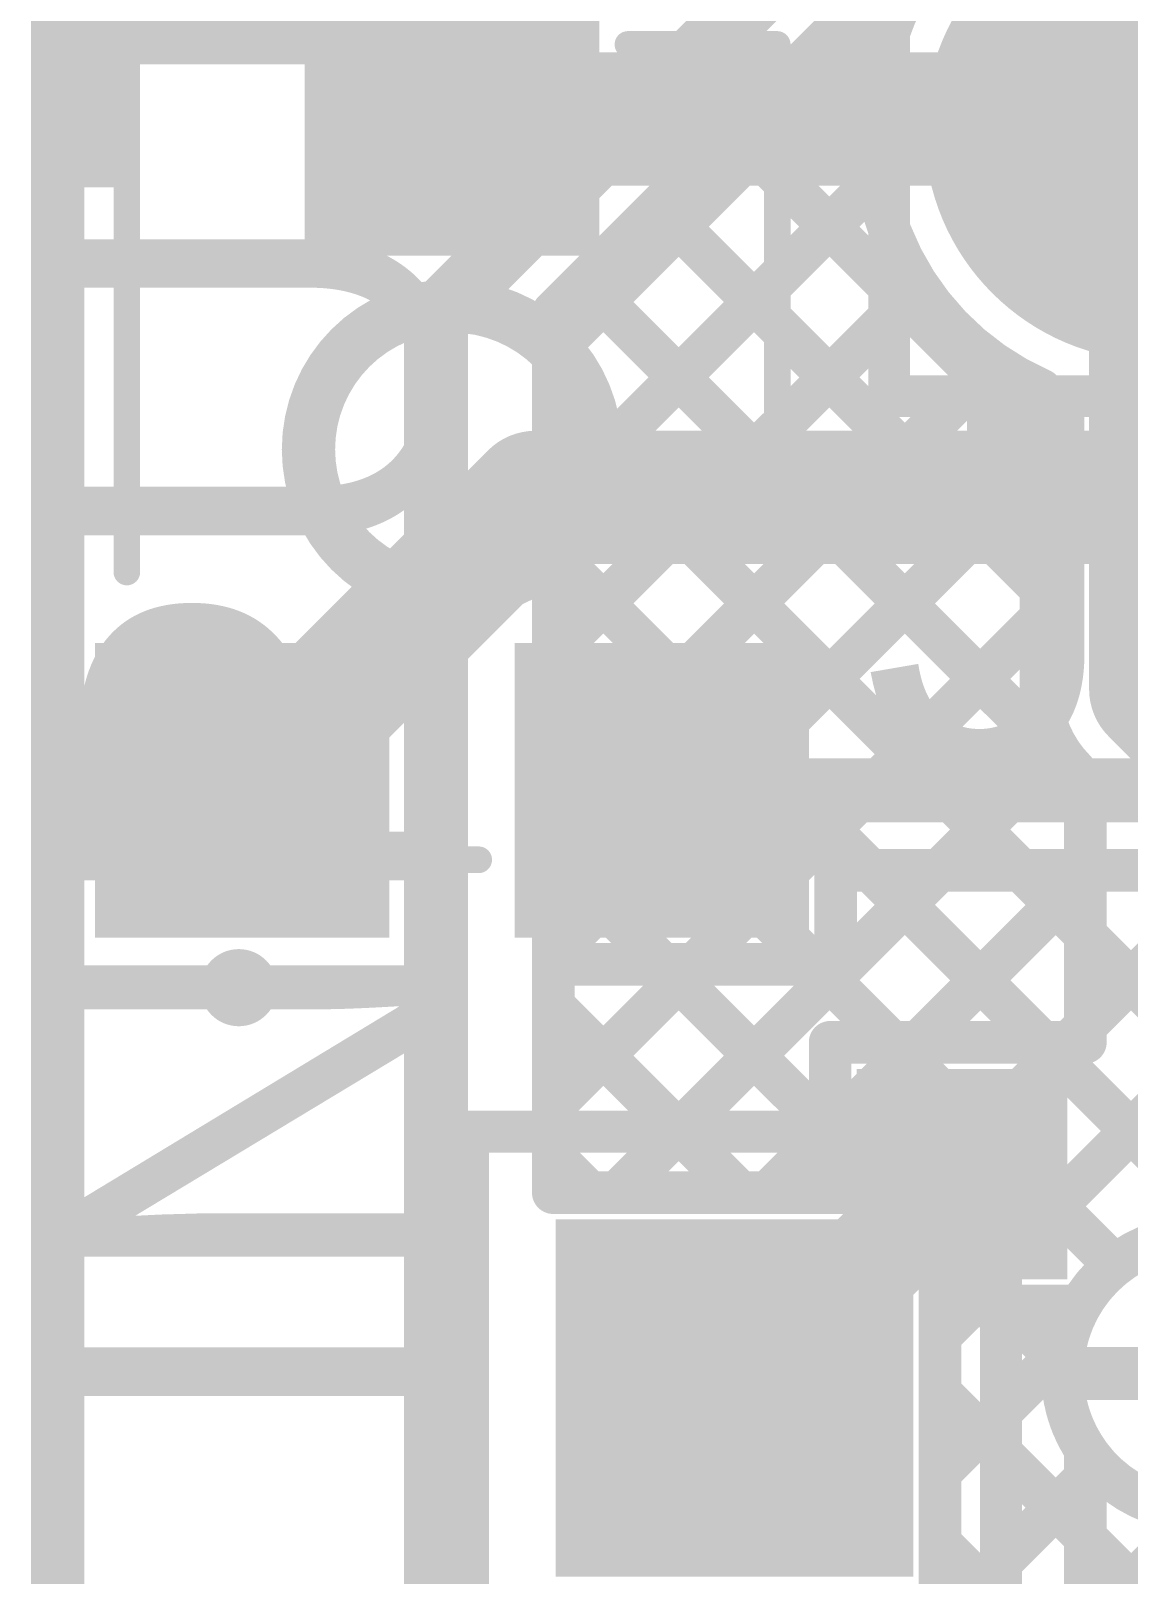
# Model space of a CAD drawing. Header units: millimetres. Extents: x -0.01 to 3.73, y -0.01 to 3.05.
# Drawn here: x -0.005 to 0.2008, y 2.5069 to 2.7965 of the extents above; entities that cross this region are included whole.
import ezdxf

# ---------------------------------------------------------------- set-up
doc = ezdxf.new("R2010")
doc.units = ezdxf.units.MM
doc.header["$MEASUREMENT"] = 0
for name, color, linetype in [('BottomLayer', 5, 'Continuous'), ('BottomPaste', 16, 'Continuous'), ('BottomSolder', 6, 'Continuous'), ('Mechanical2', 216, 'Continuous'), ('MultiLayer', 9, 'Continuous'), ('PadHoleLayer', 156, 'Continuous'), ('TopLayer', 1, 'Continuous'), ('TopOverlay', 2, 'Continuous'), ('TopPaste', 8, 'Continuous'), ('TopSolder', 216, 'Continuous')]:
    doc.layers.add(name, color=color, linetype=linetype)
doc.styles.add('Arial', font='', dxfattribs={"height": 0.2})
doc.styles.get('Arial').set_extended_font_data('Arial')

# ---------------------------------------------------------------- blocks, each defined once
blk = doc.blocks.new('VG039NCHXTB222_96')
at = {"layer": 'TopLayer'}
for points in [[(-0.02362, 0.0876), (0.02362, 0.0876), (0.02362, 0.04035), (-0.02362, 0.04035)], [(-0.06299, -0.04035), (-0.01575, -0.04035), (-0.01575, -0.0876), (-0.06299, -0.0876)], [(0.01575, -0.04035), (0.06299, -0.04035), (0.06299, -0.0876), (0.01575, -0.0876)]]:
    blk.add_hatch(color=1, dxfattribs=at).paths.add_polyline_path(points)
at = {"layer": 'TopPaste'}
for points in [[(-0.02362, 0.0876), (0.02362, 0.0876), (0.02362, 0.04035), (-0.02362, 0.04035)], [(-0.06299, -0.04035), (-0.01575, -0.04035), (-0.01575, -0.0876), (-0.06299, -0.0876)], [(0.01575, -0.04035), (0.06299, -0.04035), (0.06299, -0.0876), (0.01575, -0.0876)]]:
    blk.add_hatch(color=8, dxfattribs=at).paths.add_polyline_path(points)
at = {"layer": 'TopSolder'}
for points in [[(-0.02762, 0.0916), (0.02762, 0.0916), (0.02762, 0.03635), (-0.02762, 0.03635)], [(-0.06699, -0.03635), (-0.01175, -0.03635), (-0.01175, -0.0916), (-0.06699, -0.0916)], [(0.01175, -0.03635), (0.06699, -0.03635), (0.06699, -0.0916), (0.01175, -0.0916)]]:
    blk.add_hatch(color=216, dxfattribs=at).paths.add_polyline_path(points)
at = {"layer": 'TopOverlay', "const_width": 0.005}
for points in [[(-0.061, 0.076), (-0.033, 0.076)], [(-0.061, -0.023), (-0.061, 0.076)], [(0.033, 0.076), (0.061, 0.076)], [(0.061, -0.023), (0.061, 0.076)], [(-0.005, -0.077), (0.005, -0.077)]]:
    blk.add_lwpolyline(points, dxfattribs=at)
at = {"layer": 'TopOverlay'}
for points, const_width in [([(-0.06225, 0.076, 1), (-0.05975, 0.076, 1)], 0.0025), ([(-0.06225, 0.076, 1), (-0.05975, 0.076, 1)], 0.0025), ([(-0.03425, 0.076, 1), (-0.03175, 0.076, 1)], 0.0025), ([(0.03175, 0.076, 1), (0.03425, 0.076, 1)], 0.0025), ([(0.05975, 0.076, 1), (0.06225, 0.076, 1)], 0.0025), ([(0.05975, 0.076, 1), (0.06225, 0.076, 1)], 0.0025), ([(0.02693, 0, 1), (-0.02693, 0, 1)], 0.01), ([(-0.02943, 0, 1), (-0.02443, 0, 1)], 0.005), ([(0.02443, 0, 1), (0.02943, 0, 1)], 0.005), ([(-0.06225, -0.023, 1), (-0.05975, -0.023, 1)], 0.0025), ([(0.05975, -0.023, 1), (0.06225, -0.023, 1)], 0.0025), ([(-0.00625, -0.077, 1), (-0.00375, -0.077, 1)], 0.0025), ([(0.00375, -0.077, 1), (0.00625, -0.077, 1)], 0.0025), ([(-0.03776, -0.101, 1), (-0.04224, -0.101, 1)], 0.01), ([(-0.04474, -0.101, 1), (-0.03974, -0.101, 1)], 0.005), ([(-0.04026, -0.101, 1), (-0.03526, -0.101, 1)], 0.005)]:
    blk.add_lwpolyline(points, format="xyb", close=True, dxfattribs=dict(at, const_width=const_width))
blk = doc.blocks.new('SOT23_3_B_113')
at = {"layer": 'BottomLayer'}
for points in [[(-0.02166, 0.02657), (-0.05316, 0.02657), (-0.05316, 0.05807), (-0.02166, 0.05807)], [(0.05314, 0.02657), (0.02165, 0.02657), (0.02165, 0.05807), (0.05314, 0.05807)], [(0.01574, -0.05807), (-0.01575, -0.05807), (-0.01575, -0.02657), (0.01574, -0.02657)]]:
    blk.add_hatch(color=5, dxfattribs=at).paths.add_polyline_path(points)
at = {"layer": 'BottomPaste'}
for points in [[(-0.02166, 0.02657), (-0.05316, 0.02657), (-0.05316, 0.05807), (-0.02166, 0.05807)], [(0.05314, 0.02657), (0.02165, 0.02657), (0.02165, 0.05807), (0.05314, 0.05807)], [(0.01574, -0.05807), (-0.01575, -0.05807), (-0.01575, -0.02657), (0.01574, -0.02657)]]:
    blk.add_hatch(color=16, dxfattribs=at).paths.add_polyline_path(points)
at = {"layer": 'BottomSolder'}
for points in [[(-0.01766, 0.02257), (-0.05716, 0.02257), (-0.05716, 0.06207), (-0.01766, 0.06207)], [(0.05714, 0.02257), (0.01765, 0.02257), (0.01765, 0.06207), (0.05714, 0.06207)], [(0.01974, -0.06207), (-0.01975, -0.06207), (-0.01975, -0.02257), (0.01974, -0.02257)]]:
    blk.add_hatch(color=6, dxfattribs=at).paths.add_polyline_path(points)
blk = doc.blocks.new('HDR1X6_120')
at = {"layer": 'BottomLayer'}
blk.add_hatch(color=5, dxfattribs=at).paths.add_polyline_path([(-0.02953, 0.02953), (0.02953, 0.02953), (0.02953, -0.02953), (-0.02953, -0.02953)])
at = {"layer": 'BottomSolder'}
blk.add_hatch(color=6, dxfattribs=at).paths.add_polyline_path([(-0.03353, 0.03353), (0.03353, 0.03353), (0.03353, -0.03353), (-0.03353, -0.03353)])
at = {"layer": 'MultiLayer'}
blk.add_hatch(color=9, dxfattribs=at).paths.add_polyline_path([(-0.02953, 0.02953), (0.02953, 0.02953), (0.02953, -0.02953), (-0.02953, -0.02953)])
at = {"layer": 'PadHoleLayer'}
h = blk.add_hatch(color=156, dxfattribs=at)
edge = h.paths.add_edge_path()
edge.add_arc((0, 0), 0.01772, 0, 360)
at = {"layer": 'TopLayer'}
blk.add_hatch(color=1, dxfattribs=at).paths.add_polyline_path([(-0.02953, 0.02953), (0.02953, 0.02953), (0.02953, -0.02953), (-0.02953, -0.02953)])
at = {"layer": 'TopSolder'}
blk.add_hatch(color=216, dxfattribs=at).paths.add_polyline_path([(-0.03353, 0.03353), (0.03353, 0.03353), (0.03353, -0.03353), (-0.03353, -0.03353)])
at = {"layer": 'TopOverlay', "const_width": 0.00787}
for points in [[(-0.05, -0.05), (-0.05, 0.05)], [(0.55, 0.05), (-0.05, 0.05)], [(0.55, -0.05), (-0.05, -0.05)]]:
    blk.add_lwpolyline(points, dxfattribs=at)
at = {"layer": 'TopOverlay', "const_width": 0.00394}
for points in [[(-0.05197, 0.05, 1), (-0.04803, 0.05, 1)], [(-0.05197, 0.05, 1), (-0.04803, 0.05, 1)], [(-0.05197, -0.05, 1), (-0.04803, -0.05, 1)], [(-0.05197, -0.05, 1), (-0.04803, -0.05, 1)]]:
    blk.add_lwpolyline(points, format="xyb", close=True, dxfattribs=at)
blk = doc.blocks.new('HDR2X3_122')
at = {"layer": 'BottomLayer'}
h = blk.add_hatch(color=5, dxfattribs=at)
edge = h.paths.add_edge_path()
edge.add_arc((0, 0.1), 0.03937, 0, 360)
h = blk.add_hatch(color=5, dxfattribs=at)
edge = h.paths.add_edge_path()
edge.add_arc((0.1, 0.1), 0.03937, 0, 360)
h = blk.add_hatch(color=5, dxfattribs=at)
edge = h.paths.add_edge_path()
edge.add_arc((0.2, 0.1), 0.03937, 0, 360)
blk.add_hatch(color=5, dxfattribs=at).paths.add_polyline_path([(-0.03937, 0.03937), (0.03937, 0.03937), (0.03937, -0.03937), (-0.03937, -0.03937)])
h = blk.add_hatch(color=5, dxfattribs=at)
edge = h.paths.add_edge_path()
edge.add_arc((0.1, 0), 0.03937, 0, 360)
h = blk.add_hatch(color=5, dxfattribs=at)
edge = h.paths.add_edge_path()
edge.add_arc((0.2, 0), 0.03937, 0, 360)
at = {"layer": 'BottomSolder'}
h = blk.add_hatch(color=6, dxfattribs=at)
edge = h.paths.add_edge_path()
edge.add_arc((0, 0.1), 0.04337, 0, 360)
h = blk.add_hatch(color=6, dxfattribs=at)
edge = h.paths.add_edge_path()
edge.add_arc((0.1, 0.1), 0.04337, 0, 360)
h = blk.add_hatch(color=6, dxfattribs=at)
edge = h.paths.add_edge_path()
edge.add_arc((0.2, 0.1), 0.04337, 0, 360)
blk.add_hatch(color=6, dxfattribs=at).paths.add_polyline_path([(-0.04337, 0.04337), (0.04337, 0.04337), (0.04337, -0.04337), (-0.04337, -0.04337)])
h = blk.add_hatch(color=6, dxfattribs=at)
edge = h.paths.add_edge_path()
edge.add_arc((0.1, 0), 0.04337, 0, 360)
h = blk.add_hatch(color=6, dxfattribs=at)
edge = h.paths.add_edge_path()
edge.add_arc((0.2, 0), 0.04337, 0, 360)
at = {"layer": 'MultiLayer'}
h = blk.add_hatch(color=9, dxfattribs=at)
edge = h.paths.add_edge_path()
edge.add_arc((0, 0.1), 0.03937, 0, 360)
h = blk.add_hatch(color=9, dxfattribs=at)
edge = h.paths.add_edge_path()
edge.add_arc((0.1, 0.1), 0.03937, 0, 360)
h = blk.add_hatch(color=9, dxfattribs=at)
edge = h.paths.add_edge_path()
edge.add_arc((0.2, 0.1), 0.03937, 0, 360)
blk.add_hatch(color=9, dxfattribs=at).paths.add_polyline_path([(-0.03937, 0.03937), (0.03937, 0.03937), (0.03937, -0.03937), (-0.03937, -0.03937)])
h = blk.add_hatch(color=9, dxfattribs=at)
edge = h.paths.add_edge_path()
edge.add_arc((0.1, 0), 0.03937, 0, 360)
h = blk.add_hatch(color=9, dxfattribs=at)
edge = h.paths.add_edge_path()
edge.add_arc((0.2, 0), 0.03937, 0, 360)
at = {"layer": 'PadHoleLayer'}
h = blk.add_hatch(color=156, dxfattribs=at)
edge = h.paths.add_edge_path()
edge.add_arc((0, 0.1), 0.01969, 0, 360)
h = blk.add_hatch(color=156, dxfattribs=at)
edge = h.paths.add_edge_path()
edge.add_arc((0.1, 0.1), 0.01969, 0, 360)
h = blk.add_hatch(color=156, dxfattribs=at)
edge = h.paths.add_edge_path()
edge.add_arc((0.2, 0.1), 0.01969, 0, 360)
h = blk.add_hatch(color=156, dxfattribs=at)
edge = h.paths.add_edge_path()
edge.add_arc((0, 0), 0.01969, 0, 360)
h = blk.add_hatch(color=156, dxfattribs=at)
edge = h.paths.add_edge_path()
edge.add_arc((0.1, 0), 0.01969, 0, 360)
h = blk.add_hatch(color=156, dxfattribs=at)
edge = h.paths.add_edge_path()
edge.add_arc((0.2, 0), 0.01969, 0, 360)
at = {"layer": 'TopLayer'}
h = blk.add_hatch(color=1, dxfattribs=at)
edge = h.paths.add_edge_path()
edge.add_arc((0, 0.1), 0.03937, 0, 360)
h = blk.add_hatch(color=1, dxfattribs=at)
edge = h.paths.add_edge_path()
edge.add_arc((0.1, 0.1), 0.03937, 0, 360)
h = blk.add_hatch(color=1, dxfattribs=at)
edge = h.paths.add_edge_path()
edge.add_arc((0.2, 0.1), 0.03937, 0, 360)
blk.add_hatch(color=1, dxfattribs=at).paths.add_polyline_path([(-0.03937, 0.03937), (0.03937, 0.03937), (0.03937, -0.03937), (-0.03937, -0.03937)])
h = blk.add_hatch(color=1, dxfattribs=at)
edge = h.paths.add_edge_path()
edge.add_arc((0.1, 0), 0.03937, 0, 360)
h = blk.add_hatch(color=1, dxfattribs=at)
edge = h.paths.add_edge_path()
edge.add_arc((0.2, 0), 0.03937, 0, 360)
at = {"layer": 'TopSolder'}
h = blk.add_hatch(color=216, dxfattribs=at)
edge = h.paths.add_edge_path()
edge.add_arc((0, 0.1), 0.04337, 0, 360)
h = blk.add_hatch(color=216, dxfattribs=at)
edge = h.paths.add_edge_path()
edge.add_arc((0.1, 0.1), 0.04337, 0, 360)
h = blk.add_hatch(color=216, dxfattribs=at)
edge = h.paths.add_edge_path()
edge.add_arc((0.2, 0.1), 0.04337, 0, 360)
blk.add_hatch(color=216, dxfattribs=at).paths.add_polyline_path([(-0.04337, 0.04337), (0.04337, 0.04337), (0.04337, -0.04337), (-0.04337, -0.04337)])
h = blk.add_hatch(color=216, dxfattribs=at)
edge = h.paths.add_edge_path()
edge.add_arc((0.1, 0), 0.04337, 0, 360)
h = blk.add_hatch(color=216, dxfattribs=at)
edge = h.paths.add_edge_path()
edge.add_arc((0.2, 0), 0.04337, 0, 360)
at = {"layer": 'TopOverlay', "const_width": 0.00787}
for points in [[(-0.05, 0.15), (-0.05, -0.05)], [(0.25, 0.15), (-0.05, 0.15)], [(0.25, 0.15), (0.25, -0.05)], [(0.25, -0.05), (-0.05, -0.05)], [(0.25, -0.05), (0.05833, -0.05)]]:
    blk.add_lwpolyline(points, dxfattribs=at)
at = {"layer": 'TopOverlay', "const_width": 0.00394}
for points in [[(-0.05197, 0.15, 1), (-0.04803, 0.15, 1)], [(-0.05197, 0.15, 1), (-0.04803, 0.15, 1)], [(0.24803, 0.15, 1), (0.25197, 0.15, 1)], [(0.24803, 0.15, 1), (0.25197, 0.15, 1)], [(-0.05197, -0.05, 1), (-0.04803, -0.05, 1)], [(-0.05197, -0.05, 1), (-0.04803, -0.05, 1)], [(0.05637, -0.05, 1), (0.0603, -0.05, 1)], [(0.24803, -0.05, 1), (0.25197, -0.05, 1)], [(0.24803, -0.05, 1), (0.25197, -0.05, 1)], [(0.24803, -0.05, 1), (0.25197, -0.05, 1)]]:
    blk.add_lwpolyline(points, format="xyb", close=True, dxfattribs=at)

msp = doc.modelspace()

# ---------------------------------------------------------------- linework, layer by layer
at = {"layer": 'BottomLayer'}
for points, const_width in [([(0.071, 2.743), (0.206, 2.878)], 0.012), ([(0.093, 2.74379), (0.18409, 2.83488)], 0.008), ([(0.093, 2.73629), (0.15796, 2.80126)], 0.008), ([(0.14106, 2.79184), (0.15268, 2.78022)], 0.008), ([(0.206, 2.778), (0.27437, 2.70963)], 0.025), ([(0.206, 2.673), (0.206, 2.778)], 0.025), ([(0.12691, 2.7777), (0.1845, 2.72011)], 0.008), ([(0.15663, 2.778), (0.206, 2.778)], 0.01), ([(0.093, 2.70801), (0.15348, 2.76849)], 0.008), ([(0.11277, 2.76356), (0.1845, 2.69183)], 0.008), ([(0.093, 2.67972), (0.16162, 2.74835)], 0.008), ([(0.09863, 2.74942), (0.1928, 2.65525)], 0.008), ([(0.071, 2.224), (0.071, 2.743)], 0.012), ([(0.093, 2.57853), (0.093, 2.74379)], 0.008), ([(0.093, 2.65144), (0.17566, 2.7341)], 0.008), ([(0.1845, 2.673), (0.1845, 2.72915)], 0.008), ([(0.093, 2.72676), (0.1928, 2.62696)], 0.008), ([(0.093, 2.62316), (0.1845, 2.71466)], 0.008), ([(0.093, 2.69848), (0.18472, 2.60675)], 0.008), ([(0.093, 2.59487), (0.1845, 2.68637)], 0.008), ([(0.206, 2.673), (0.2143, 2.6647)], 0.025), ([(0.093, 2.67019), (0.15644, 2.60675)], 0.008), ([(0.10494, 2.57853), (0.18786, 2.66145)], 0.008), ([(0.1928, 2.60675), (0.1928, 2.6558)], 0.008), ([(0.093, 2.64191), (0.14493, 2.58998)], 0.008), ([(0.16145, 2.60675), (0.1928, 2.6381)], 0.008), ([(0.093, 2.61362), (0.1281, 2.57853)], 0.008), ([(0.18974, 2.60675), (0.1928, 2.60982)], 0.008), ([(0.14493, 2.60675), (0.1928, 2.60675)], 0.008), ([(0.14493, 2.5848), (0.14493, 2.60675)], 0.008), ([(0.13323, 2.57853), (0.14493, 2.59023)], 0.008), ([(0.16393, 2.57626), (0.16968, 2.58201)], 0.02), ([(0.093, 2.58534), (0.09981, 2.57853)], 0.008), ([(0.127, 2.54), (0.16326, 2.57626)], 0.02), ([(0.13866, 2.57853), (0.14493, 2.5848)], 0.008), ([(0.16326, 2.57626), (0.16393, 2.57626)], 0.02), ([(0.093, 2.57853), (0.13866, 2.57853)], 0.008), ([(0.16553, 2.55166), (0.17113, 2.55726)], 0.008), ([(0.17113, 2.55726), (0.1918, 2.55726)], 0.008), ([(0.17765, 2.55726), (0.18855, 2.54636)], 0.008), ([(0.16553, 2.50147), (0.16553, 2.55166)], 0.008), ([(0.16553, 2.52598), (0.18893, 2.54938)], 0.008), ([(0.19249, 2.5446), (0.2143, 2.5446)], 0.01), ([(0.16553, 2.5411), (0.22957, 2.47705)], 0.008), ([(0.14292, 2.47508), (0.19514, 2.52731)], 0.008), ([(0.15987, 2.46375), (0.21492, 2.5188)], 0.008), ([(0.16553, 2.51281), (0.24699, 2.43135)], 0.008)]:
    msp.add_lwpolyline(points, dxfattribs=dict(at, const_width=const_width))
at = {"layer": 'BottomLayer', "const_width": 0.008}
for points in [[(0.1845, 2.72915, -0.740951), (0.19664, 2.83054)], [(0.1908, 2.6578, -0.198912), (0.1845, 2.673)], [(0.1908, 2.6578, -0.198912), (0.1845, 2.673)], [(0.22457, 2.52093, -0.718677), (0.1918, 2.55726)]]:
    msp.add_lwpolyline(points, format="xyb", dxfattribs=at)
at = {"layer": 'BottomLayer'}
for points, const_width in [([(0.13906, 2.79184, 1), (0.14306, 2.79184, 1)], 0.004), ([(0.19975, 2.778, 1), (0.21225, 2.778, 1)], 0.0125), ([(0.19975, 2.778, 1), (0.21225, 2.778, 1)], 0.0125), ([(0.15068, 2.78022, 1), (0.15468, 2.78022, 1)], 0.004), ([(0.12491, 2.7777, 1), (0.12891, 2.7777, 1)], 0.004), ([(0.15413, 2.778, 1), (0.15913, 2.778, 1)], 0.005), ([(0.15148, 2.76849, 1), (0.15548, 2.76849, 1)], 0.004), ([(0.11077, 2.76356, 1), (0.11477, 2.76356, 1)], 0.004), ([(0.09663, 2.74942, 1), (0.10063, 2.74942, 1)], 0.004), ([(0.15962, 2.74835, 1), (0.16362, 2.74835, 1)], 0.004), ([(0.068, 2.743, 1), (0.074, 2.743, 1)], 0.006), ([(0.068, 2.743, 1), (0.074, 2.743, 1)], 0.006), ([(0.091, 2.74379, 1), (0.095, 2.74379, 1)], 0.004), ([(0.091, 2.74379, 1), (0.095, 2.74379, 1)], 0.004), ([(0.091, 2.73629, 1), (0.095, 2.73629, 1)], 0.004), ([(0.17366, 2.7341, 1), (0.17766, 2.7341, 1)], 0.004), ([(0.1825, 2.72915, 1), (0.1865, 2.72915, 1)], 0.004), ([(0.1825, 2.72915, 1), (0.1865, 2.72915, 1)], 0.004), ([(0.091, 2.72676, 1), (0.095, 2.72676, 1)], 0.004), ([(0.1825, 2.72011, 1), (0.1865, 2.72011, 1)], 0.004), ([(0.1825, 2.71466, 1), (0.1865, 2.71466, 1)], 0.004), ([(0.091, 2.70801, 1), (0.095, 2.70801, 1)], 0.004), ([(0.091, 2.69848, 1), (0.095, 2.69848, 1)], 0.004), ([(0.1825, 2.69183, 1), (0.1865, 2.69183, 1)], 0.004), ([(0.1825, 2.68637, 1), (0.1865, 2.68637, 1)], 0.004), ([(0.19975, 2.673, 1), (0.21225, 2.673, 1)], 0.0125), ([(0.19975, 2.673, 1), (0.21225, 2.673, 1)], 0.0125), ([(0.091, 2.67972, 1), (0.095, 2.67972, 1)], 0.004), ([(0.1825, 2.673, 1), (0.1865, 2.673, 1)], 0.004), ([(0.1825, 2.673, 1), (0.1865, 2.673, 1)], 0.004), ([(0.1825, 2.673, 1), (0.1865, 2.673, 1)], 0.004), ([(0.091, 2.67019, 1), (0.095, 2.67019, 1)], 0.004), ([(0.18586, 2.66145, 1), (0.18986, 2.66145, 1)], 0.004), ([(0.1888, 2.6578, 1), (0.1928, 2.6578, 1)], 0.004), ([(0.1888, 2.6578, 1), (0.1928, 2.6578, 1)], 0.004), ([(0.1908, 2.6558, 1), (0.1948, 2.6558, 1)], 0.004), ([(0.1908, 2.65525, 1), (0.1948, 2.65525, 1)], 0.004), ([(0.091, 2.65144, 1), (0.095, 2.65144, 1)], 0.004), ([(0.091, 2.64191, 1), (0.095, 2.64191, 1)], 0.004), ([(0.1908, 2.6381, 1), (0.1948, 2.6381, 1)], 0.004), ([(0.1908, 2.62696, 1), (0.1948, 2.62696, 1)], 0.004), ([(0.091, 2.62316, 1), (0.095, 2.62316, 1)], 0.004), ([(0.091, 2.61362, 1), (0.095, 2.61362, 1)], 0.004), ([(0.1908, 2.60982, 1), (0.1948, 2.60982, 1)], 0.004), ([(0.14293, 2.60675, 1), (0.14693, 2.60675, 1)], 0.004), ([(0.14293, 2.60675, 1), (0.14693, 2.60675, 1)], 0.004), ([(0.15444, 2.60675, 1), (0.15844, 2.60675, 1)], 0.004), ([(0.15945, 2.60675, 1), (0.16345, 2.60675, 1)], 0.004), ([(0.18272, 2.60675, 1), (0.18672, 2.60675, 1)], 0.004), ([(0.18774, 2.60675, 1), (0.19174, 2.60675, 1)], 0.004), ([(0.1908, 2.60675, 1), (0.1948, 2.60675, 1)], 0.004), ([(0.1908, 2.60675, 1), (0.1948, 2.60675, 1)], 0.004), ([(0.091, 2.59487, 1), (0.095, 2.59487, 1)], 0.004), ([(0.14293, 2.59023, 1), (0.14693, 2.59023, 1)], 0.004), ([(0.14293, 2.58998, 1), (0.14693, 2.58998, 1)], 0.004), ([(0.16468, 2.58201, 1), (0.17468, 2.58201, 1)], 0.01), ([(0.091, 2.58534, 1), (0.095, 2.58534, 1)], 0.004), ([(0.14293, 2.5848, 1), (0.14693, 2.5848, 1)], 0.004), ([(0.14293, 2.5848, 1), (0.14693, 2.5848, 1)], 0.004), ([(0.15826, 2.57626, 1), (0.16826, 2.57626, 1)], 0.01), ([(0.15826, 2.57626, 1), (0.16826, 2.57626, 1)], 0.01), ([(0.15893, 2.57626, 1), (0.16893, 2.57626, 1)], 0.01), ([(0.15893, 2.57626, 1), (0.16893, 2.57626, 1)], 0.01), ([(0.091, 2.57853, 1), (0.095, 2.57853, 1)], 0.004), ([(0.091, 2.57853, 1), (0.095, 2.57853, 1)], 0.004), ([(0.09781, 2.57853, 1), (0.10181, 2.57853, 1)], 0.004), ([(0.10294, 2.57853, 1), (0.10694, 2.57853, 1)], 0.004), ([(0.1261, 2.57853, 1), (0.1301, 2.57853, 1)], 0.004), ([(0.13123, 2.57853, 1), (0.13523, 2.57853, 1)], 0.004), ([(0.13666, 2.57853, 1), (0.14066, 2.57853, 1)], 0.004), ([(0.13666, 2.57853, 1), (0.14066, 2.57853, 1)], 0.004), ([(0.16913, 2.55726, 1), (0.17313, 2.55726, 1)], 0.004), ([(0.16913, 2.55726, 1), (0.17313, 2.55726, 1)], 0.004), ([(0.17565, 2.55726, 1), (0.17965, 2.55726, 1)], 0.004), ([(0.1898, 2.55726, 1), (0.1938, 2.55726, 1)], 0.004), ([(0.1898, 2.55726, 1), (0.1938, 2.55726, 1)], 0.004), ([(0.16353, 2.55166, 1), (0.16753, 2.55166, 1)], 0.004), ([(0.16353, 2.55166, 1), (0.16753, 2.55166, 1)], 0.004), ([(0.18693, 2.54938, 1), (0.19093, 2.54938, 1)], 0.004), ([(0.122, 2.54, 1), (0.132, 2.54, 1)], 0.01), ([(0.18655, 2.54636, 1), (0.19055, 2.54636, 1)], 0.004), ([(0.18999, 2.5446, 1), (0.19499, 2.5446, 1)], 0.005), ([(0.16353, 2.5411, 1), (0.16753, 2.5411, 1)], 0.004), ([(0.19314, 2.52731, 1), (0.19714, 2.52731, 1)], 0.004), ([(0.16353, 2.52598, 1), (0.16753, 2.52598, 1)], 0.004), ([(0.16353, 2.51281, 1), (0.16753, 2.51281, 1)], 0.004)]:
    msp.add_lwpolyline(points, format="xyb", close=True, dxfattribs=dict(at, const_width=const_width))
at = {"layer": 'Mechanical2', "const_width": 0.01}
msp.add_lwpolyline([(0, 2.945), (0, 0)], dxfattribs=at)
at = {"layer": 'TopLayer'}
for points, const_width in [([(0.074, 2.78198), (0.07598, 2.78)], 0.025), ([(0.07598, 2.78), (0.117, 2.78)], 0.025), ([(0.11502, 2.77999), (0.20401, 2.77999)], 0.025), ([(0.20401, 2.77999), (0.206, 2.778)], 0.025), ([(0.03463, 2.65402), (0.08961, 2.709)], 0.025), ([(0.08961, 2.709), (0.237, 2.709)], 0.025), ([(0.11337, 2.65402), (0.39198, 2.65402)], 0.012), ([(0.10494, 2.57853), (0.16544, 2.63902)], 0.008), ([(0.13323, 2.57853), (0.19372, 2.63902)], 0.008), ([(0.14599, 2.6214), (0.14599, 2.63902)], 0.008), ([(0.14599, 2.63902), (0.38576, 2.63902)], 0.008), ([(0.15245, 2.63902), (0.22235, 2.56913)], 0.008), ([(0.16151, 2.57853), (0.22201, 2.63902)], 0.008), ([(0.16553, 2.55426), (0.25029, 2.63902)], 0.008), ([(0.18074, 2.63902), (0.25366, 2.5661)], 0.008), ([(0.093, 2.59487), (0.11953, 2.6214)], 0.008), ([(0.093, 2.57853), (0.093, 2.6214)], 0.008), ([(0.093, 2.6214), (0.14599, 2.6214)], 0.008), ([(0.11351, 2.6214), (0.15638, 2.57853)], 0.008), ([(0.14179, 2.6214), (0.19832, 2.56487)], 0.008), ([(0.093, 2.61362), (0.1281, 2.57853)], 0.008), ([(0.093, 2.58534), (0.09981, 2.57853)], 0.008), ([(0.093, 2.57853), (0.16553, 2.57853)], 0.008), ([(0.16553, 2.50147), (0.16553, 2.57853)], 0.008), ([(0.16553, 2.56938), (0.18855, 2.54636)], 0.008), ([(0.16553, 2.52598), (0.18893, 2.54938)], 0.008), ([(0.19249, 2.5446), (0.2143, 2.5446)], 0.01), ([(0.16553, 2.5411), (0.1928, 2.51382)], 0.008), ([(0.1928, 2.41589), (0.1928, 2.53032)], 0.008), ([(0.14292, 2.47508), (0.1928, 2.52496)], 0.008), ([(0.16553, 2.51281), (0.1928, 2.48554)], 0.008)]:
    msp.add_lwpolyline(points, dxfattribs=dict(at, const_width=const_width))
for points, const_width in [([(0.06775, 2.78198, 1), (0.08025, 2.78198, 1)], 0.0125), ([(0.06973, 2.78, 1), (0.08223, 2.78, 1)], 0.0125), ([(0.06973, 2.78, 1), (0.08223, 2.78, 1)], 0.0125), ([(0.10877, 2.77999, 1), (0.12127, 2.77999, 1)], 0.0125), ([(0.11075, 2.78, 1), (0.12325, 2.78, 1)], 0.0125), ([(0.19776, 2.77999, 1), (0.21026, 2.77999, 1)], 0.0125), ([(0.19776, 2.77999, 1), (0.21026, 2.77999, 1)], 0.0125), ([(0.19975, 2.778, 1), (0.21225, 2.778, 1)], 0.0125), ([(0.08336, 2.709, 1), (0.09586, 2.709, 1)], 0.0125), ([(0.08336, 2.709, 1), (0.09586, 2.709, 1)], 0.0125), ([(0.02838, 2.65402, 1), (0.04088, 2.65402, 1)], 0.0125), ([(0.11037, 2.65402, 1), (0.11637, 2.65402, 1)], 0.006), ([(0.14399, 2.63902, 1), (0.14799, 2.63902, 1)], 0.004), ([(0.14399, 2.63902, 1), (0.14799, 2.63902, 1)], 0.004), ([(0.15045, 2.63902, 1), (0.15445, 2.63902, 1)], 0.004), ([(0.16344, 2.63902, 1), (0.16744, 2.63902, 1)], 0.004), ([(0.17874, 2.63902, 1), (0.18274, 2.63902, 1)], 0.004), ([(0.19172, 2.63902, 1), (0.19572, 2.63902, 1)], 0.004), ([(0.091, 2.6214, 1), (0.095, 2.6214, 1)], 0.004), ([(0.091, 2.6214, 1), (0.095, 2.6214, 1)], 0.004), ([(0.11151, 2.6214, 1), (0.11551, 2.6214, 1)], 0.004), ([(0.11753, 2.6214, 1), (0.12153, 2.6214, 1)], 0.004), ([(0.13979, 2.6214, 1), (0.14379, 2.6214, 1)], 0.004), ([(0.14399, 2.6214, 1), (0.14799, 2.6214, 1)], 0.004), ([(0.14399, 2.6214, 1), (0.14799, 2.6214, 1)], 0.004), ([(0.091, 2.61362, 1), (0.095, 2.61362, 1)], 0.004), ([(0.091, 2.59487, 1), (0.095, 2.59487, 1)], 0.004), ([(0.091, 2.58534, 1), (0.095, 2.58534, 1)], 0.004), ([(0.091, 2.57853, 1), (0.095, 2.57853, 1)], 0.004), ([(0.091, 2.57853, 1), (0.095, 2.57853, 1)], 0.004), ([(0.09781, 2.57853, 1), (0.10181, 2.57853, 1)], 0.004), ([(0.10294, 2.57853, 1), (0.10694, 2.57853, 1)], 0.004), ([(0.1261, 2.57853, 1), (0.1301, 2.57853, 1)], 0.004), ([(0.13123, 2.57853, 1), (0.13523, 2.57853, 1)], 0.004), ([(0.15438, 2.57853, 1), (0.15838, 2.57853, 1)], 0.004), ([(0.15951, 2.57853, 1), (0.16351, 2.57853, 1)], 0.004), ([(0.16353, 2.57853, 1), (0.16753, 2.57853, 1)], 0.004), ([(0.16353, 2.57853, 1), (0.16753, 2.57853, 1)], 0.004), ([(0.16353, 2.56938, 1), (0.16753, 2.56938, 1)], 0.004), ([(0.19632, 2.56487, 1), (0.20032, 2.56487, 1)], 0.004), ([(0.16353, 2.55426, 1), (0.16753, 2.55426, 1)], 0.004), ([(0.18693, 2.54938, 1), (0.19093, 2.54938, 1)], 0.004), ([(0.18655, 2.54636, 1), (0.19055, 2.54636, 1)], 0.004), ([(0.18999, 2.5446, 1), (0.19499, 2.5446, 1)], 0.005), ([(0.16353, 2.5411, 1), (0.16753, 2.5411, 1)], 0.004), ([(0.1908, 2.53032, 1), (0.1948, 2.53032, 1)], 0.004), ([(0.1908, 2.53032, 1), (0.1948, 2.53032, 1)], 0.004), ([(0.16353, 2.52598, 1), (0.16753, 2.52598, 1)], 0.004), ([(0.1908, 2.52496, 1), (0.1948, 2.52496, 1)], 0.004), ([(0.16353, 2.51281, 1), (0.16753, 2.51281, 1)], 0.004), ([(0.1908, 2.51382, 1), (0.1948, 2.51382, 1)], 0.004)]:
    msp.add_lwpolyline(points, format="xyb", close=True, dxfattribs=dict(at, const_width=const_width))
at = {"layer": 'TopLayer', "const_width": 0.008}
msp.add_lwpolyline([(0.1928, 2.53032, -0.818405), (0.22858, 2.5661)], format="xyb", dxfattribs=at)

# ---------------------------------------------------------------- block references
for name, p, rotation in [('HDR2X3_122', (0.406, 2.878), 180), ('SOT23_3_B_113', (0.212, 2.582), 270), ('HDR1X6_120', (0.127, 2.54), 270)]:
    msp.add_blockref(name, p, dxfattribs=dict(rotation=rotation))
msp.add_blockref('VG039NCHXTB222_96', (0.074, 2.718))

# ---------------------------------------------------------------- texts
at = {"layer": 'TopOverlay', "style": 'Arial'}
for s, rotation, p in [('EXTERNAL INPUTS', 90, (0.07417, 1.988)), ('JTAG', 360, (0.151, 2.65883))]:
    msp.add_text(s, height=0.07, rotation=rotation, dxfattribs=at).set_placement(p)

doc.saveas('drawing.dxf')
